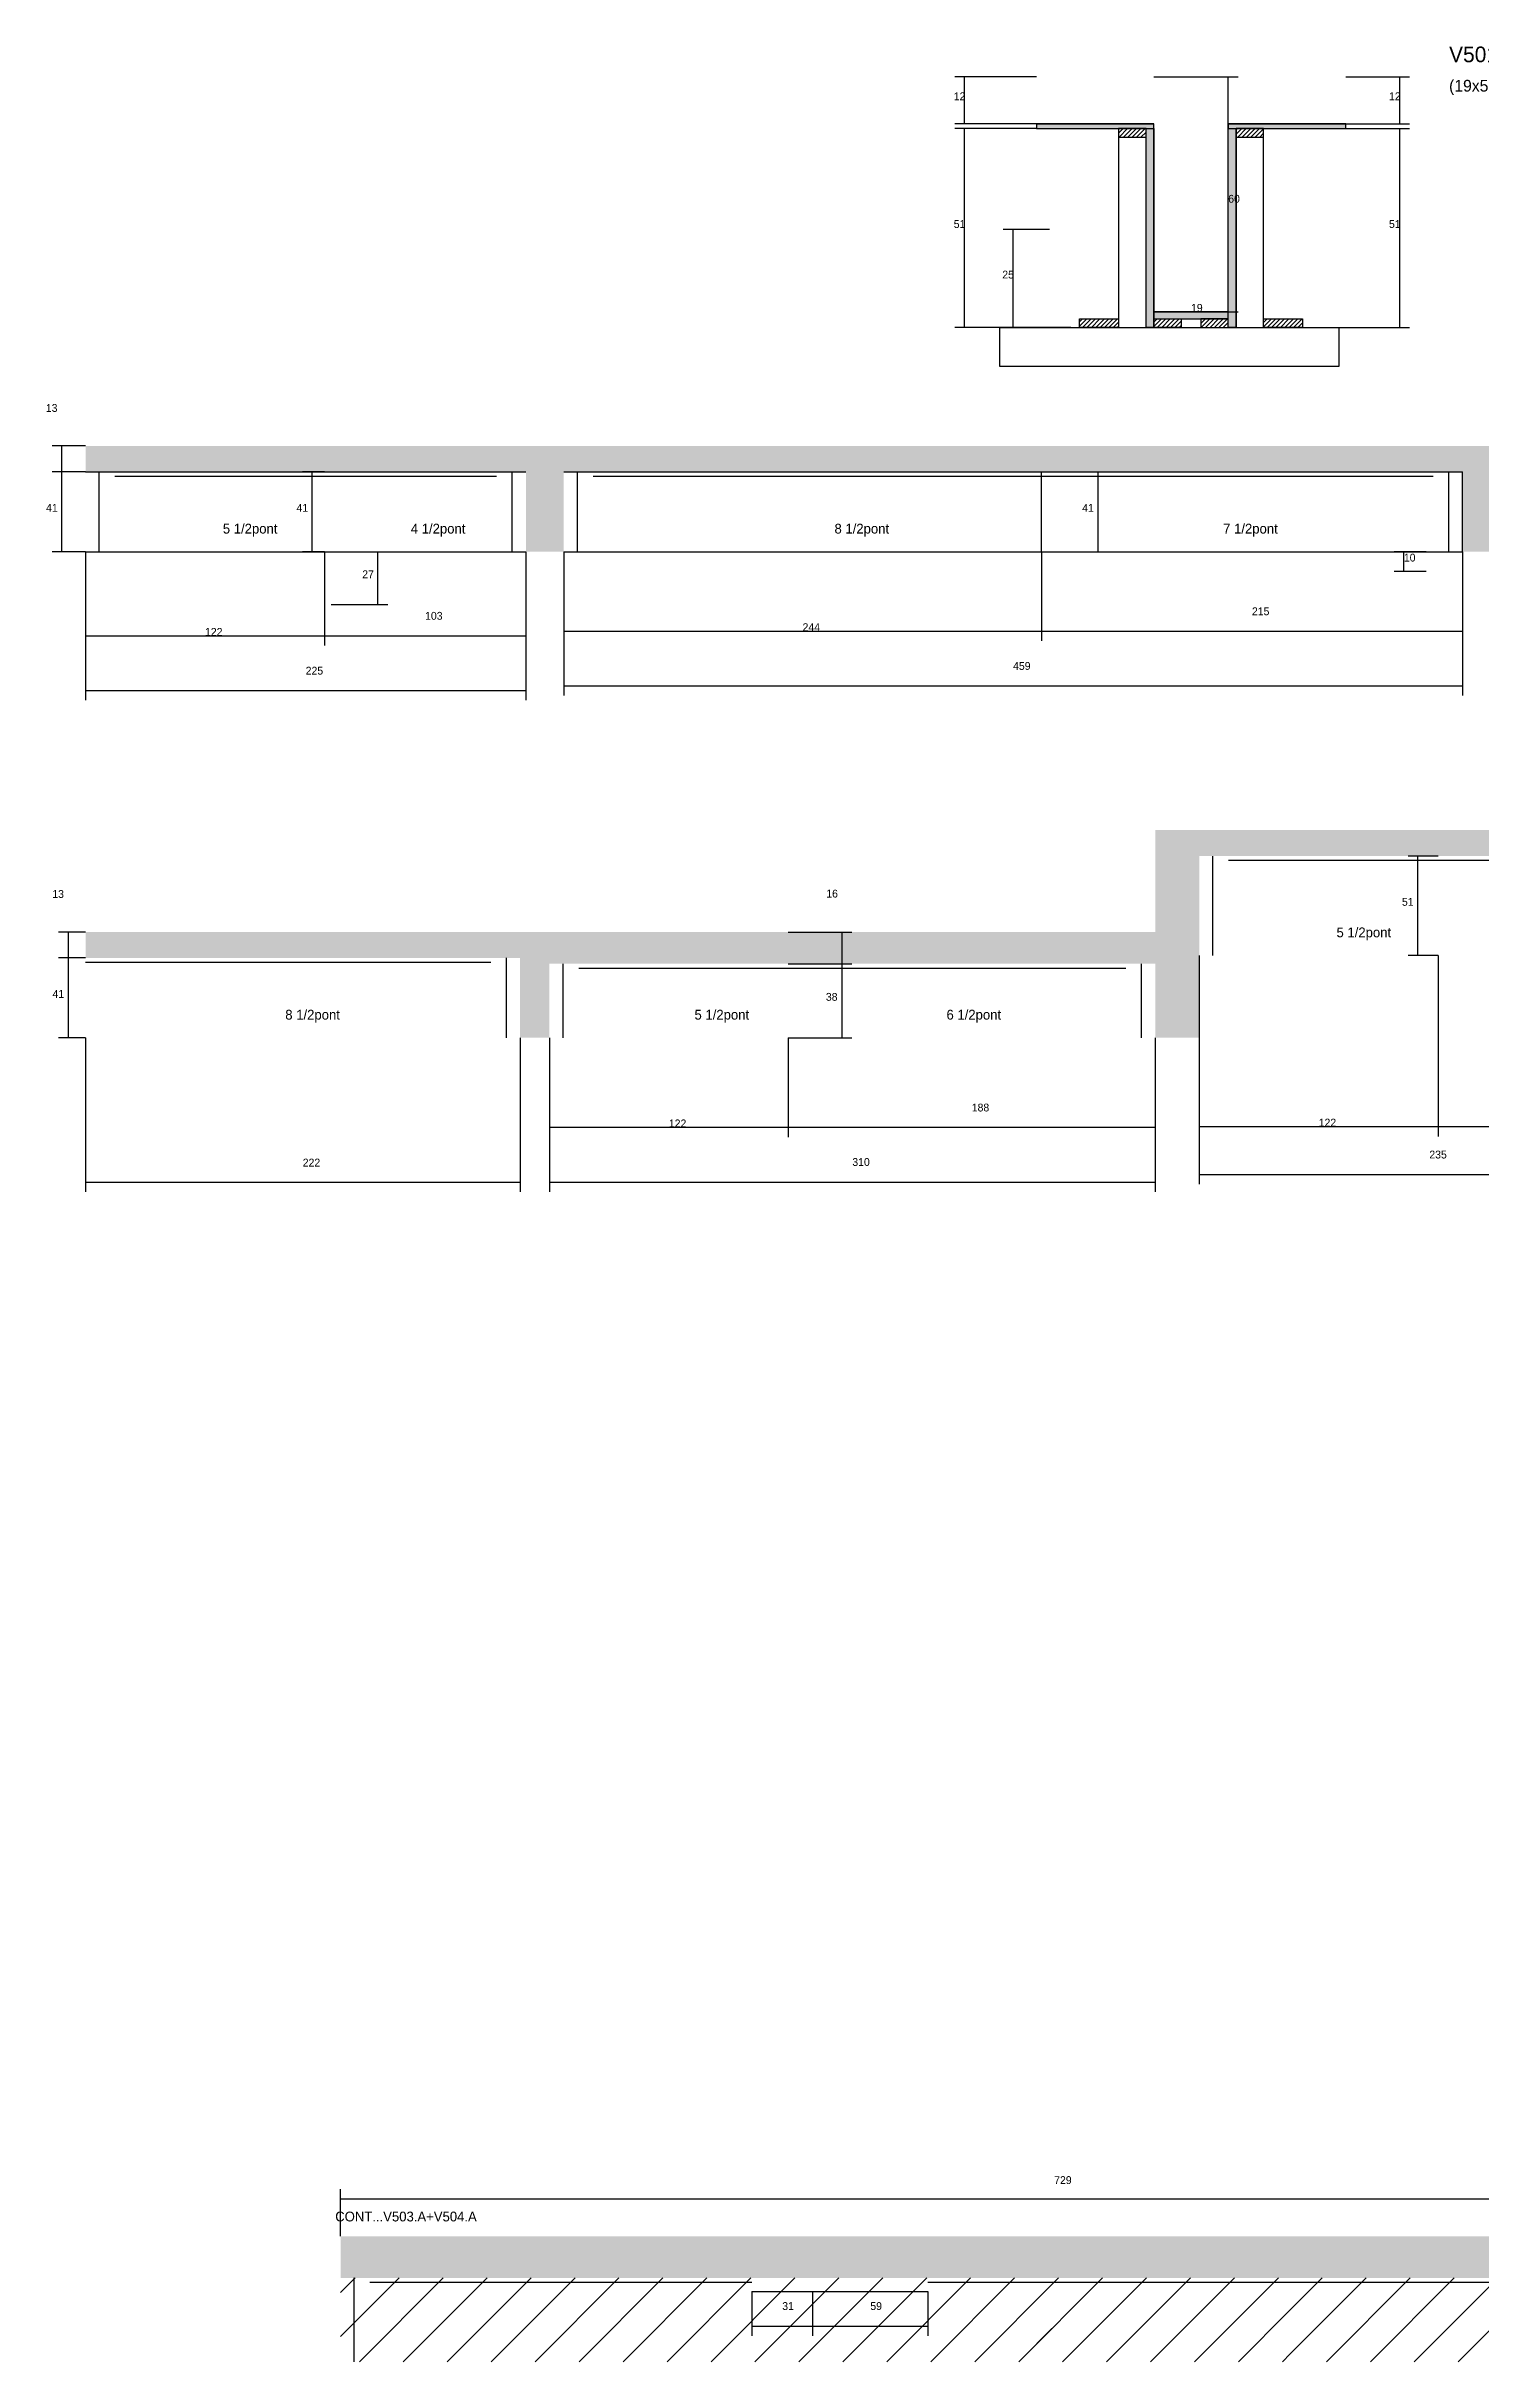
# Model space of a CAD drawing. Header units: metres. Extents: x -20863 to -15632, y 9308 to 10636.
# Drawn here: x -19808 to -19075, y 9381 to 10563 of the extents above; entities that cross this region are included whole.
import ezdxf

# ---------------------------------------------------------------- set-up
doc = ezdxf.new("R2010")
doc.units = ezdxf.units.M
for name, color, linetype in [('COTA', 4, 'Continuous'), ('Cota Seção (2x)', 4, 'Continuous'), ('Hachura', 253, 'Continuous'), ('Madeira', 126, 'Continuous'), ('NOMENCLATURA', 7, 'Continuous'), ('Painéis', 200, 'Continuous'), ('SARR_2.2x7', 40, 'Continuous'), ('Texto Seção', 7, 'Continuous')]:
    doc.layers.add(name, color=color, linetype=linetype)

msp = doc.modelspace()

# ---------------------------------------------------------------- hatches: boundary and pattern name
at = {"layer": 'COTA'}
h = msp.add_hatch(dxfattribs=at)
h.set_pattern_fill('AR-CONC', scale=0.03)
h.paths.add_polyline_path([(-19084.6, 10345.4), (-19084.6, 10304.6), (-19065.9, 10304.6), (-19065.9, 10345.4), (-18577.9, 10345.4), (-18577.9, 10358.6), (-19787.8, 10358.6), (-19787.8, 10345.4), (-19562.9, 10345.4), (-19562.9, 10304.6), (-19543.6, 10304.6), (-19543.6, 10345.4)])
h = msp.add_hatch(dxfattribs=at)
h.set_pattern_fill('AR-CONC', scale=0.03)
h.paths.add_polyline_path([(-19219, 10098.5), (-19219, 10149.3), (-18984, 10149.3), (-18984, 10098.5), (-18967.3, 10098.5), (-18967.3, 10149.3), (-18479.3, 10149.3), (-18479.3, 10162.5), (-19241.5, 10162.5), (-19241.5, 10110.5), (-19787.8, 10110.5), (-19787.8, 10097.3), (-19565.9, 10097.3), (-19565.9, 10056.5), (-19550.9, 10056.5), (-19550.9, 10094.3), (-19241.5, 10094.3), (-19241.5, 10056.5), (-19219, 10056.5)])
h = msp.add_hatch(dxfattribs=at)
h.set_pattern_fill('AR-CONC', scale=0.03)
h.paths.add_polyline_path([(-19357.7, 9444.7), (-19447.7, 9444.7), (-19639.8, 9444.7), (-19657.6, 9444.7), (-19657.6, 9423.5), (-19639.7, 9423.5), (-19447.6, 9423.5), (-19357.6, 9423.5), (-18928.5, 9423.5), (-18928.5, 9444.7)])
at = {"layer": 'Hachura'}
h = msp.add_hatch(color=8, dxfattribs=at)
h.dxf.hatch_style = 1
h.paths.add_polyline_path([(-19242.2, 10520.7), (-19242.2, 10523.1), (-19242.2, 10523.1), (-19302.2, 10523.1), (-19302.2, 10523.1), (-19302.2, 10520.7), (-19302.2, 10520.7), (-19242.2, 10520.7)])
h = msp.add_hatch(dxfattribs=at)
h.set_pattern_fill('ANSI31', scale=0.5)
h.paths.add_polyline_path([(-19246.2, 10516.3), (-19246.2, 10520.7), (-19246.2, 10520.7), (-19260.2, 10520.7), (-19260.2, 10520.7), (-19260.2, 10516.3), (-19260.2, 10516.3), (-19246.2, 10516.3)])
h = msp.add_hatch(color=8, dxfattribs=at)
h.dxf.hatch_style = 1
h.paths.add_polyline_path([(-19246.2, 10520.7), (-19242.2, 10520.7), (-19242.2, 10520.7), (-19242.2, 10419.1), (-19242.2, 10419.1), (-19246.2, 10419.1), (-19246.2, 10419.1), (-19246.2, 10520.7)])
h = msp.add_hatch(color=8, dxfattribs=at)
h.dxf.hatch_style = 1
h.paths.add_polyline_path([(-19144.2, 10520.7), (-19144.2, 10523.1), (-19144.2, 10523.1), (-19204.2, 10523.1), (-19204.2, 10523.1), (-19204.2, 10520.7), (-19204.2, 10520.7), (-19144.2, 10520.7)])
h = msp.add_hatch(color=8, dxfattribs=at)
h.dxf.hatch_style = 1
h.paths.add_polyline_path([(-19204.2, 10520.7), (-19200.2, 10520.7), (-19200.2, 10520.7), (-19200.2, 10419.1), (-19200.2, 10419.1), (-19204.2, 10419.1), (-19204.2, 10419.1), (-19204.2, 10520.7)])
h = msp.add_hatch(dxfattribs=at)
h.set_pattern_fill('ANSI31', scale=0.5)
h.paths.add_polyline_path([(-19186.2, 10516.3), (-19186.2, 10520.7), (-19186.2, 10520.7), (-19200.2, 10520.7), (-19200.2, 10520.7), (-19200.2, 10516.3), (-19200.2, 10516.3), (-19186.2, 10516.3)])
h = msp.add_hatch(color=8, dxfattribs=at)
h.dxf.hatch_style = 1
h.paths.add_polyline_path([(-19204.2, 10423.5), (-19204.2, 10427.1), (-19204.2, 10427.1), (-19242.2, 10427.1), (-19242.2, 10427.1), (-19242.2, 10423.5), (-19242.2, 10423.5), (-19204.2, 10423.5)])
h = msp.add_hatch(dxfattribs=at)
h.set_pattern_fill('ANSI31', scale=0.5)
h.paths.add_polyline_path([(-19280.2, 10419.1), (-19280.2, 10423.5), (-19280.2, 10423.5), (-19260.2, 10423.5), (-19260.2, 10423.5), (-19260.2, 10419.1), (-19260.2, 10419.1), (-19280.2, 10419.1)])
h = msp.add_hatch(dxfattribs=at)
h.set_pattern_fill('ANSI31', scale=0.5)
h.paths.add_polyline_path([(-19242.2, 10419.1), (-19242.2, 10423.5), (-19242.2, 10423.5), (-19228.2, 10423.5), (-19228.2, 10423.5), (-19228.2, 10419.1), (-19228.2, 10419.1), (-19242.2, 10419.1)])
h = msp.add_hatch(dxfattribs=at)
h.set_pattern_fill('ANSI31', scale=0.5)
h.paths.add_polyline_path([(-19204.2, 10419.1), (-19204.2, 10423.5), (-19204.2, 10423.5), (-19218.2, 10423.5), (-19218.2, 10423.5), (-19218.2, 10419.1), (-19218.2, 10419.1), (-19204.2, 10419.1)])
h = msp.add_hatch(dxfattribs=at)
h.set_pattern_fill('ANSI31', scale=0.5)
h.paths.add_polyline_path([(-19186.2, 10419.1), (-19186.2, 10423.5), (-19186.2, 10423.5), (-19166.2, 10423.5), (-19166.2, 10423.5), (-19166.2, 10419.1), (-19166.2, 10419.1), (-19186.2, 10419.1)])
h = msp.add_hatch(dxfattribs=at)
h.set_pattern_fill('ANSI31', scale=5)
h.paths.add_polyline_path([(-19639.7, 9423.5), (-19657.6, 9423.5), (-19657.6, 9380.7), (-19447.6, 9380.7), (-19416.5, 9380.7), (-19416.5, 9423.5), (-19447.6, 9423.5)])
h = msp.add_hatch(dxfattribs=at)
h.set_pattern_fill('ANSI31', scale=5)
h.paths.add_polyline_path([(-19172.5, 9423.5), (-19357.6, 9423.5), (-19416.5, 9423.5), (-19416.5, 9380.7), (-19357.6, 9380.7), (-19172.5, 9380.7)])
h = msp.add_hatch(dxfattribs=at)
h.set_pattern_fill('ANSI31', scale=5)
h.paths.add_polyline_path([(-18928.5, 9423.5), (-19172.5, 9423.5), (-19172.5, 9380.7), (-18928.5, 9380.7)])
h = msp.add_hatch(dxfattribs=at)
h.set_pattern_fill('ANSI31', scale=5)
h.paths.add_polyline_path([(-19397.8, 9397.2), (-19397.8, 9417.8), (-19397.8, 9417.8), (-19375.7, 9417.8), (-19375.7, 9417.8), (-19375.7, 9397.2), (-19375.7, 9397.2), (-19397.8, 9397.2)])
h = msp.add_hatch(dxfattribs=at)
h.set_pattern_fill('ANSI31', scale=5)
h.paths.add_polyline_path([(-19302, 9381.5), (-19302, 9397.7), (-19302, 9397.7), (-19234.5, 9397.7), (-19234.5, 9397.7), (-19234.5, 9381.5), (-19234.5, 9381.5), (-19302, 9381.5)])
h = msp.add_hatch(dxfattribs=at)
h.set_pattern_fill('ANSI31', scale=5)
h.paths.add_polyline_path([(-19086.5, 9381.6), (-19018.9, 9381.6), (-19018.9, 9381.6), (-19013.4, 9397.6), (-19013.4, 9397.6), (-19081, 9397.6), (-19081, 9397.6), (-19086.5, 9381.6)])

# ---------------------------------------------------------------- linework, layer by layer
at = {"layer": 'COTA'}
for p, q in [((-19302.2, 10547.1), (-19343.9, 10547.1)), ((-19338.9, 10523.1), (-19338.9, 10547.1)), ((-19144.2, 10547.1), (-19111.6, 10547.1)), ((-19116.6, 10523.1), (-19116.6, 10547.1)), ((-19302.2, 10523.1), (-19343.9, 10523.1)), ((-19302.2, 10520.7), (-19343.9, 10520.7)), ((-19338.9, 10419.1), (-19338.9, 10520.7)), ((-19186.2, 10520.7), (-19111.6, 10520.7)), ((-19144.2, 10523.1), (-19111.6, 10523.1)), ((-19116.6, 10419.1), (-19116.6, 10520.7)), ((-19295.5, 10469.1), (-19319.1, 10469.1)), ((-19314.1, 10419.1), (-19314.1, 10469.1)), ((-19284.6, 10419.1), (-19343.9, 10419.1)), ((-19295.5, 10419.1), (-19319.1, 10419.1)), ((-19186.2, 10419.1), (-19111.6, 10419.1)), ((-19787.8, 10358.6), (-19804.9, 10358.6)), ((-19799.9, 10345.4), (-19799.9, 10358.6)), ((-19787.8, 10345.4), (-19804.9, 10345.4)), ((-19787.8, 10345.4), (-19804.9, 10345.4)), ((-19799.9, 10304.6), (-19799.9, 10345.4)), ((-19665.8, 10345.4), (-19677, 10345.4)), ((-19672, 10304.6), (-19672, 10345.4)), ((-19299.6, 10345.4), (-19265.7, 10345.4)), ((-19270.7, 10304.6), (-19270.7, 10345.4)), ((-19787.8, 10304.6), (-19804.9, 10304.6)), ((-19787.8, 10304.6), (-19787.8, 10256.7)), ((-19787.8, 10304.6), (-19787.8, 10228.8)), ((-19665.8, 10304.6), (-19677, 10304.6)), ((-19665.8, 10304.6), (-19665.8, 10256.7)), ((-19665.8, 10304.6), (-19665.8, 10256.7)), ((-19662.3, 10304.6), (-19633.5, 10304.6)), ((-19638.5, 10277.6), (-19638.5, 10304.6)), ((-19562.9, 10304.6), (-19562.9, 10256.7)), ((-19562.9, 10304.6), (-19562.9, 10228.8)), ((-19543.6, 10304.6), (-19543.6, 10259.1)), ((-19543.6, 10304.6), (-19543.6, 10231.2)), ((-19299.6, 10304.6), (-19299.6, 10259.1)), ((-19299.6, 10304.6), (-19299.6, 10259.1)), ((-19299.6, 10304.6), (-19265.7, 10304.6)), ((-19103.1, 10304.6), (-19119.5, 10304.6)), ((-19103.1, 10294.6), (-19119.5, 10294.6)), ((-19114.5, 10294.6), (-19114.5, 10304.6)), ((-19084.6, 10304.6), (-19084.6, 10259.1)), ((-19084.6, 10304.6), (-19084.6, 10231.2)), ((-19662.3, 10277.6), (-19633.5, 10277.6)), ((-19787.8, 10261.7), (-19665.8, 10261.7)), ((-19665.8, 10261.7), (-19562.9, 10261.7)), ((-19543.6, 10264.1), (-19299.6, 10264.1)), ((-19299.6, 10264.1), (-19084.6, 10264.1)), ((-19543.6, 10236.2), (-19084.6, 10236.2)), ((-19787.8, 10233.8), (-19562.9, 10233.8)), ((-19097, 10149.3), (-19112.3, 10149.3)), ((-19107.3, 10098.5), (-19107.3, 10149.3)), ((-19787.8, 10110.5), (-19801.6, 10110.5)), ((-19796.6, 10097.3), (-19796.6, 10110.5)), ((-19428.9, 10110.5), (-19396.4, 10110.5)), ((-19401.4, 10094.3), (-19401.4, 10110.5)), ((-19787.8, 10097.3), (-19801.6, 10097.3)), ((-19787.8, 10097.3), (-19801.6, 10097.3)), ((-19796.6, 10056.5), (-19796.6, 10097.3)), ((-19428.9, 10094.3), (-19396.4, 10094.3)), ((-19428.9, 10094.3), (-19396.4, 10094.3)), ((-19401.4, 10056.5), (-19401.4, 10094.3)), ((-19219, 10098.5), (-19219, 10006.2)), ((-19219, 10098.5), (-19219, 9981.7)), ((-19097, 10098.5), (-19112.3, 10098.5)), ((-19097, 10098.5), (-19097, 10006.2)), ((-19097, 10098.5), (-19097, 10006.2)), ((-19787.8, 10056.5), (-19801.6, 10056.5)), ((-19787.8, 10056.5), (-19787.8, 9977.8)), ((-19565.9, 10056.5), (-19565.9, 9977.8)), ((-19550.9, 10056.5), (-19550.9, 10005.8)), ((-19550.9, 10056.5), (-19550.9, 9977.8)), ((-19428.9, 10056.5), (-19428.9, 10005.8)), ((-19428.9, 10056.5), (-19428.9, 10005.8)), ((-19428.9, 10056.5), (-19396.4, 10056.5)), ((-19241.5, 10056.5), (-19241.5, 10005.8)), ((-19241.5, 10056.5), (-19241.5, 9977.8)), ((-19219, 10011.2), (-19097, 10011.2)), ((-19097, 10011.2), (-18984, 10011.2)), ((-19550.9, 10010.8), (-19428.9, 10010.8)), ((-19428.9, 10010.8), (-19241.5, 10010.8)), ((-19787.8, 9982.8), (-19565.9, 9982.8)), ((-19550.9, 9982.8), (-19241.5, 9982.8)), ((-19219, 9986.7), (-18984, 9986.7)), ((-19657.6, 9444.7), (-19657.6, 9468.8)), ((-19657.6, 9463.8), (-18928.5, 9463.8)), ((-19447.6, 9416.5), (-19447.6, 9393.9)), ((-19416.5, 9416.5), (-19416.5, 9393.9)), ((-19416.5, 9416.5), (-19416.5, 9393.9)), ((-19357.6, 9416.5), (-19357.6, 9393.9)), ((-19447.6, 9398.9), (-19416.5, 9398.9)), ((-19416.5, 9398.9), (-19357.6, 9398.9))]:
    msp.add_line(p, q, dxfattribs=at)
at = {"layer": 'Cota Seção (2x)'}
for p, q in [((-19242.2, 10547.1), (-19199.2, 10547.1)), ((-19204.2, 10427.1), (-19204.2, 10547.1)), ((-19242.2, 10419.1), (-19242.2, 10432.1)), ((-19242.2, 10427.1), (-19199.2, 10427.1)), ((-19242.2, 10427.1), (-19204.2, 10427.1)), ((-19204.2, 10419.1), (-19204.2, 10432.1))]:
    msp.add_line(p, q, dxfattribs=at)
at = {"layer": 'Madeira'}
for points in [[(-19246.2, 10516.3), (-19246.2, 10520.7), (-19260.2, 10520.7), (-19260.2, 10516.3)], [(-19246.2, 10520.7), (-19260.2, 10520.7), (-19260.2, 10419.1), (-19246.2, 10419.1)], [(-19186.2, 10516.3), (-19186.2, 10520.7), (-19200.2, 10520.7), (-19200.2, 10516.3)], [(-19186.2, 10520.7), (-19200.2, 10520.7), (-19200.2, 10419.1), (-19186.2, 10419.1)], [(-19147.8, 10399.1), (-19320.8, 10399.1), (-19320.8, 10419.1), (-19147.8, 10419.1)], [(-19280.2, 10419.1), (-19280.2, 10423.5), (-19260.2, 10423.5), (-19260.2, 10419.1)], [(-19242.2, 10419.1), (-19242.2, 10423.5), (-19228.2, 10423.5), (-19228.2, 10419.1)], [(-19204.2, 10419.1), (-19204.2, 10423.5), (-19218.2, 10423.5), (-19218.2, 10419.1)], [(-19186.2, 10419.1), (-19186.2, 10423.5), (-19166.2, 10423.5), (-19166.2, 10419.1)]]:
    msp.add_lwpolyline(points, close=True, dxfattribs=at)
at = {"layer": 'Painéis'}
for p, q in [((-19302.2, 10523.1), (-19242.2, 10523.1)), ((-19242.2, 10419.1), (-19242.2, 10520.7)), ((-19204.2, 10523.1), (-19144.2, 10523.1)), ((-19200.2, 10419.1), (-19200.2, 10520.7)), ((-19242.2, 10427.1), (-19204.2, 10427.1)), ((-19242.2, 10423.5), (-19242.2, 10427.1)), ((-19204.2, 10423.5), (-19204.2, 10427.1)), ((-19787.8, 10345.4), (-19562.9, 10345.4)), ((-19543.6, 10345.4), (-19084.6, 10345.4)), ((-19299.6, 10304.6), (-19299.6, 10345.4)), ((-19084.6, 10304.6), (-19084.6, 10345.4)), ((-19787.8, 10304.6), (-19562.9, 10304.6)), ((-19543.6, 10304.6), (-19084.6, 10304.6))]:
    msp.add_line(p, q, dxfattribs=at)
for points in [[(-19242.2, 10520.7), (-19242.2, 10523.1), (-19302.2, 10523.1), (-19302.2, 10520.7)], [(-19246.2, 10520.7), (-19242.2, 10520.7), (-19242.2, 10419.1), (-19246.2, 10419.1)], [(-19144.2, 10520.7), (-19144.2, 10523.1), (-19204.2, 10523.1), (-19204.2, 10520.7)], [(-19204.2, 10520.7), (-19200.2, 10520.7), (-19200.2, 10419.1), (-19204.2, 10419.1)], [(-19204.2, 10423.5), (-19204.2, 10427.1), (-19242.2, 10427.1), (-19242.2, 10423.5)]]:
    msp.add_lwpolyline(points, close=True, dxfattribs=at)
at = {"layer": 'SARR_2.2x7'}
for p, q in [((-19780.8, 10304.6), (-19780.8, 10345.4)), ((-19772.8, 10343.2), (-19665.8, 10343.2)), ((-19665.8, 10343.2), (-19577.9, 10343.2)), ((-19569.9, 10304.6), (-19569.9, 10345.4)), ((-19536.6, 10304.6), (-19536.6, 10345.4)), ((-19528.6, 10343.2), (-19299.6, 10343.2)), ((-19299.6, 10343.2), (-19099.6, 10343.2)), ((-19091.6, 10304.6), (-19091.6, 10345.4)), ((-19212, 10098.5), (-19212, 10149.3)), ((-19204, 10147.1), (-19097, 10147.1)), ((-19097, 10147.1), (-18999, 10147.1)), ((-19787.8, 10095.1), (-19580.9, 10095.1)), ((-19572.9, 10056.5), (-19572.9, 10097.3)), ((-19543.9, 10056.5), (-19543.9, 10094.3)), ((-19248.5, 10056.5), (-19248.5, 10094.3)), ((-19535.9, 10092.1), (-19428.9, 10092.1)), ((-19428.9, 10092.1), (-19256.5, 10092.1)), ((-19650.6, 9380.7), (-19650.6, 9423.5)), ((-19642.6, 9421.3), (-19447.6, 9421.3)), ((-19357.6, 9421.3), (-18928.5, 9421.3)), ((-19447.6, 9416.5), (-19416.5, 9416.5)), ((-19416.5, 9416.5), (-19357.6, 9416.5))]:
    msp.add_line(p, q, dxfattribs=at)

# ---------------------------------------------------------------- texts
at = {"layer": 'COTA'}
for s, p in [('12', (-19344.4, 10535.1)), ('12', (-19122.1, 10535.1)), ('51', (-19344.4, 10469.9)), ('51', (-19122.1, 10469.9)), ('25', (-19319.6, 10444.1)), ('13', (-19808.1, 10376)), ('41', (-19808, 10325)), ('41', (-19680.1, 10325)), ('41', (-19278.8, 10325)), ('27', (-19646.5, 10291.1)), ('10', (-19114.5, 10299.6)), ('103', (-19614.4, 10269.9)), ('215', (-19192.1, 10272.2)), ('122', (-19726.8, 10261.7)), ('244', (-19421.6, 10264.1)), ('459', (-19314.1, 10244.3)), ('225', (-19675.4, 10241.9)), ('13', (-19804.8, 10127.9)), ('16', (-19409.5, 10128.1)), ('51', (-19115.5, 10123.9)), ('41', (-19804.7, 10076.9)), ('38', (-19409.7, 10075.4)), ('188', (-19335.2, 10018.9)), ('122', (-19489.9, 10010.8)), ('122', (-19158, 10011.2)), ('222', (-19676.9, 9990.8)), ('310', (-19396.2, 9991.1)), ('235', (-19101.5, 9994.9)), ('729', (-19293.1, 9471.4)), ('31', (-19432, 9407.1)), ('59', (-19387, 9407.1))]:
    msp.add_text(s, height=4, dxfattribs=at).set_placement(p)
at = {"layer": 'Cota Seção (2x)'}
for s, p in [('60', (-19204.2, 10482.8)), ('19', (-19223.2, 10427.1))]:
    msp.add_text(s, height=4, dxfattribs=at).set_placement(p)
at = {"layer": 'NOMENCLATURA'}
for s, p in [('5 1/2pont', (-19717.7, 10313.9)), ('4 1/2pont', (-19621.7, 10313.9)), ('8 1/2pont', (-19405.3, 10313.9)), ('7 1/2pont', (-19206.8, 10313.9)), ('5 1/2pont', (-19148.9, 10107.8)), ('8 1/2pont', (-19685.8, 10065.8)), ('5 1/2pont', (-19476.8, 10065.8)), ('6 1/2pont', (-19348.1, 10065.8))]:
    msp.add_text(s, height=5, dxfattribs=at).set_placement(p)
at = {"layer": 'Texto Seção'}
for s, height, p in [('V501-V502', 8, (-19091.4, 10554.5)), ('(19x50/60)', 6, (-19091.4, 10539.5)), ('CONT...V503.A+V504.A', 5, (-19660.3, 9452.3))]:
    msp.add_text(s, height=height, dxfattribs=at).set_placement(p)

doc.saveas('drawing.dxf')
